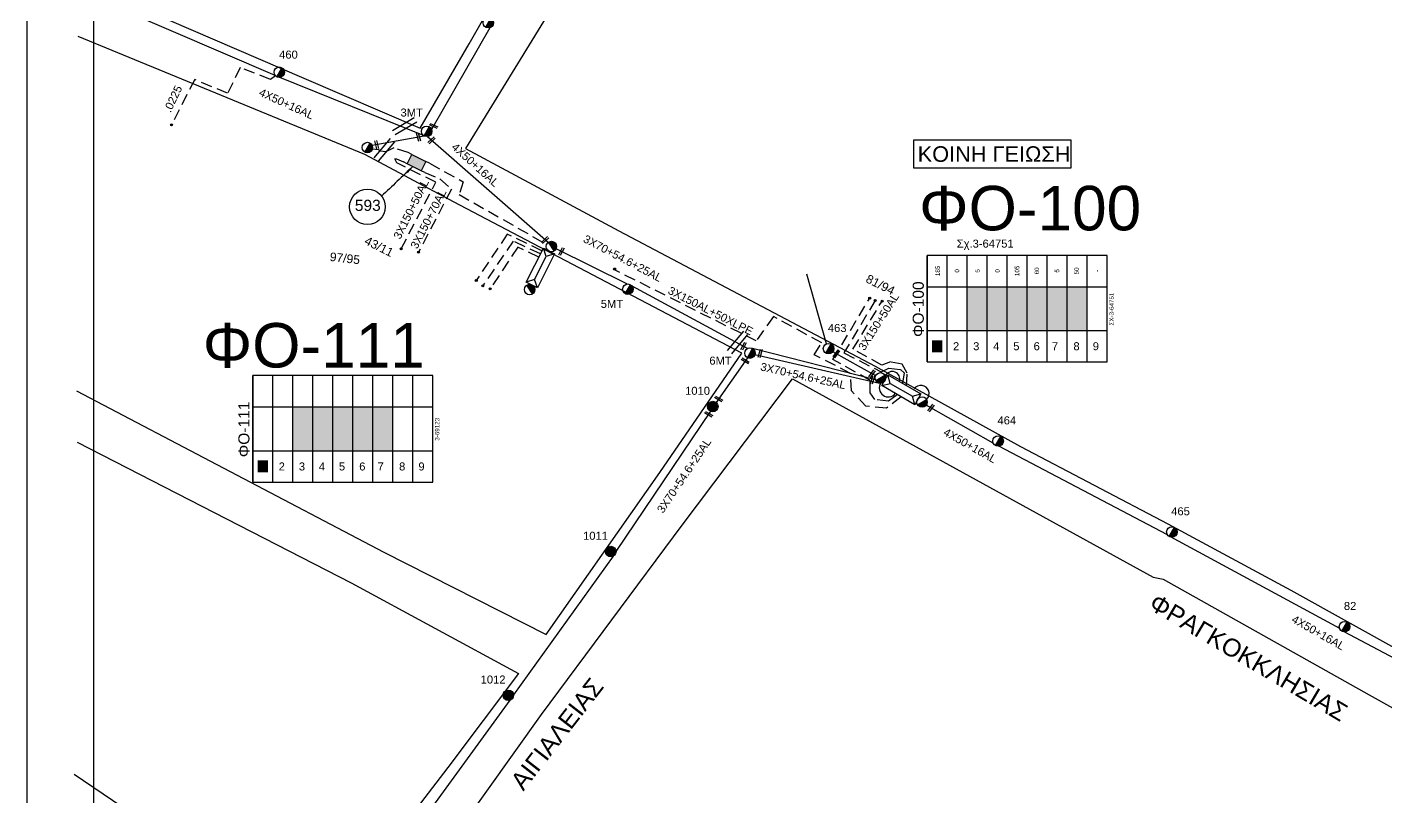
# Model space of a CAD drawing. Header units: millimetres. Extents: x 5016 to 7282, y 2879 to 3911.
# Drawn here: x 5015.9 to 5321.5, y 3098.3 to 3271.3 of the extents above; entities that cross this region are included whole.
import ezdxf
from ezdxf.enums import TextEntityAlignment as Align

# ---------------------------------------------------------------- set-up
doc = ezdxf.new("R2010")
doc.units = ezdxf.units.MM
doc.linetypes.add('DASHED', pattern=[19.05, 12.7, -6.35])
for name, color, linetype in [('Link Box 4 Διευθύνσεων', 7, 'Continuous'), ('Άγνωστα', 7, 'Continuous'), ('Ασφαλειοκιβώτια Χ.Τ 9 αναχωρήσεων', 7, 'Continuous'), ('Γυμνά εναέρια ΧΤ και ΦΟΠ (3Φ)   4x50+16AL', 7, 'Continuous'), ('Επιγραφές - Σχήματα', 7, 'Continuous'), ('Καλώδια ΧΤ   3x150+50AL', 7, 'DASHED'), ('Καλώδια ΧΤ   3x150AL+50XLPE', 7, 'DASHED'), ('Μηχανική τομή', 7, 'Continuous'), ('Στύλος Ξύλινος', 7, 'Continuous'), ('Στύλος Ξύλινος @ 1', 7, 'Continuous'), ('Στύλος ΦΜ', 7, 'Continuous'), ('Στύλος ΦΜ @ 1', 7, 'Continuous'), ('Συνδέσεις', 7, 'Continuous'), ('Συνεστραμμένα ΧΤ   3x70+54.6+25 AL', 7, 'SYN_LINE'), ('Τομή', 7, 'Continuous'), ('Υποσταθμός εναέριος 2 στύλων', 7, 'Continuous'), ('Υποσταθμός πόλεως', 7, 'Continuous'), ('Υπόβαθρο ΔΕΗ', 7, 'Continuous'), ('Υπόγεια καλώδια Δικτύου ΧΤ και Παρ. ΧΤ - 3X150+70 AL', 7, 'DASHED'), ('Υπόγεια καλώδια Παροχών ΧΤ   .0225', 7, 'DASHED')]:
    doc.layers.add(name, color=color, linetype=linetype)
doc.styles.get("Standard").update_dxf_attribs({"font": 'ARIAL.TTF'})
doc.linetypes.add('SYN_LINE', pattern='A,0.5,-0.0001,["/\\/\\/\\/",Standard,S=0.1,R=0,X=0,Y=-0.05],-0.25', length=0.7501)
doc.dimstyles.new('ISO-25', dxfattribs={"dimtxt": 2.5, "dimasz": 1.8, "dimexe": 1.25, "dimexo": 0.625, "dimtad": 1, "dimtxsty": 'Standard', "dimcen": 1.8, "dimadec": 0, "dimazin": 0, "dimtfac": 1, "dimtmove": 0, "dimatfit": 3, "dimfxl": 1.25, "dimarcsym": 0})

# ---------------------------------------------------------------- blocks, each defined once
blk = doc.blocks.new('ΥΠΑΡΧΩΝ ΤΣΙΜΕΝΤΕΝΙΟΣ ΣΤΥΛΟΣ')
at = {"layer": 'Στύλος ΦΜ'}
blk.add_hatch(color=7, dxfattribs=at).paths.add_polyline_path([(-1.29, -2.28, 0.574793), (2.62, 0, 0.268822), (1.3, 2.27)])
at = {"layer": 'Στύλος ΦΜ', "color": 7}
blk.add_line((-1.29, -2.28), (1.3, 2.27), dxfattribs=at)
blk.add_circle((0, 0), 2.62, dxfattribs=at)
at = {"layer": 'Στύλος ΦΜ', "flags": 4}
for tag, p in [('ΤΥΠΟΣ', (-4.91, 3.03)), ('ΑΡΙΘΜΟΣ', (-4.68, 8.05))]:
    blk.add_attdef(tag, p, '', height=4, dxfattribs=at)
blk = doc.blocks.new('ΥΠΟΣΤΑΘΜΟΣ ΕΝΑΕΡΙΟΣ ΕΠΙ 2 ΣΤΥΛΩΝ')
at = {"layer": 'Υποσταθμός εναέριος 2 στύλων', "linetype": 'Continuous'}
for points in [[(-11.97, -2.11, 0.574793), (-8.45, -0.07, 0.268822), (-9.64, 1.98)], [(9.68, -2.15, 0.574793), (13.19, -0.1, 0.268822), (12.01, 1.95)]]:
    blk.add_hatch(color=256, dxfattribs=at).paths.add_polyline_path(points)
for p, q in [((-11.97, -2.11), (-9.64, 1.98)), ((9.68, -2.15), (12.01, 1.95))]:
    blk.add_line(p, q, dxfattribs=at)
for centre in [(-10.81, -0.07), (10.84, -0.1)]:
    blk.add_circle(centre, 2.36, dxfattribs=at)
at = {"layer": 'Υποσταθμός πόλεως', "linetype": 'Continuous', "ltscale": 40}
blk.add_lwpolyline([(-8.57, 2.82), (8.57, 2.82), (8.57, -2.82), (-8.57, -2.82)], close=True, dxfattribs=at)
for points in [[(-5.75, 0), (-8.57, 2.82)], [(-8.57, -2.82), (-5.75, 0)], [(-5.75, 0), (5.75, 0)], [(5.75, 0), (8.57, 2.82)], [(8.57, -2.82), (5.75, 0)]]:
    blk.add_lwpolyline(points, dxfattribs=at)
at = {"layer": 'Υποσταθμός εναέριος 2 στύλων', "ltscale": 40, "flags": 1}
for tag, p in [('ΜΕΤΑΣΧΗΜΑΤΙΣΜΟΣ', (14.09, 2.51)), ('ΙΣΧΥΣ', (14.07, -0.28)), ('ΑΡΙΘΜΟΣ', (14.19, -3))]:
    blk.add_attdef(tag, p, '', height=1.8, dxfattribs=at)
blk = doc.blocks.new('ΥΠΑΡΧΩΝ ΞΥΛΙΝΟΣ ΣΤΥΛΟΣ')
at = {"layer": 'Στύλος Ξύλινος'}
h = blk.add_hatch(color=7, dxfattribs=at)
h.paths.add_polyline_path([(-2.62, 0, 0.270008), (-1.29, -2.28), (1.3, 2.27, 0.576266)])
h.paths.add_polyline_path([(-1.29, -2.28, 0.574793), (2.62, 0, 0.268822), (1.3, 2.27)])
at = {"layer": 'Στύλος Ξύλινος', "color": 7}
blk.add_line((-1.29, -2.28), (1.3, 2.27), dxfattribs=at)
blk.add_circle((0, 0), 2.62, dxfattribs=at)
at = {"layer": 'Στύλος Ξύλινος', "flags": 4}
for tag, p in [('ΑΡΙΘΜΟΣ', (-4.91, 8.6)), ('ΤΥΠΟΣ', (-4.85, 3.39))]:
    blk.add_attdef(tag, p, '', height=4, dxfattribs=at)
blk = doc.blocks.new('ΑΣΦΑΛΕΙΟΚΙΒΩΤΙΟ ΥΠΟΣΤΑΘΜΟΥ 9 ΑΝΑΧΩΡΗΣΕΩΝ')
at = {"layer": 'Ασφαλειοκιβώτια Χ.Τ 9 αναχωρήσεων', "ltscale": 40}
for p, q in [((-23.8, 40.36), (24.02, 40.36)), ((-9.72, 40.36), (-9.72, -40.64)), ((9.94, 40.36), (9.94, -40.64)), ((-23.8, 31.36), (24.02, 31.36)), ((-23.8, 22.36), (24.02, 22.36)), ((-23.8, 13.36), (24.02, 13.36)), ((-23.8, 4.36), (24.02, 4.36)), ((-23.8, -4.64), (24.02, -4.64)), ((-23.8, -13.64), (24.02, -13.64)), ((-23.8, -22.64), (24.02, -22.64)), ((-23.8, -31.64), (24.02, -31.64))]:
    blk.add_line(p, q, dxfattribs=at)
at = {"layer": 'Ασφαλειοκιβώτια Χ.Τ 9 αναχωρήσεων'}
blk.add_lwpolyline([(-23.8, -40.64), (24.02, -40.64), (24.02, 40.36), (-23.8, 40.36)], close=True, dxfattribs=at)
for s, p in [('1', (-18.61, 37.24)), ('2', (-18.61, 28.67)), ('3', (-18.61, 19.6)), ('4', (-18.61, 10.58)), ('5', (-18.61, 1.57)), ('6', (-18.61, -7.57)), ('7', (-18.61, -15.81)), ('8', (-18.61, -25.5)), ('9', (-18.61, -34.19))]:
    blk.add_text(s, height=3.6, rotation=270, dxfattribs=at).set_placement(p)
at = {"layer": 'Ασφαλειοκιβώτια Χ.Τ 9 αναχωρήσεων', "ltscale": 40}
for tag, height, p in [('ΟΝΟΜΑ', 5, (-0.16, 44.31)), ('ΚΕΙΜΕΝΟ 1', 2, (17.06, 35.59)), ('ΚΕΙΜΕΝΟ 2', 2, (17.06, 26.88)), ('ΚΕΙΜΕΝΟ 3', 2, (17.06, 17.69)), ('ΚΕΙΜΕΝΟ 4', 2, (17.06, 8.71)), ('ΚΕΙΜΕΝΟ 5', 2, (17.06, -0.13)), ('ΚΕΙΜΕΝΟ 6', 2, (17.06, -9.05)), ('ΚΕΙΜΕΝΟ 7', 2, (17.06, -18.13)), ('ΚΕΙΜΕΝΟ 8', 2, (17.06, -26.85)), ('ΚΕΙΜΕΝΟ 9', 2, (17.06, -35.99)), ('ΣΧ', 2, (-0.1, -42.64))]:
    blk.add_attdef(tag, text='', height=height, dxfattribs=at).set_placement(p, align=Align.MIDDLE_CENTER)
blk = doc.blocks.new('ΜΗΧΑΝΙΚΗ ΤΟΜΗ')
at = {"layer": 'Μηχανική τομή', "ltscale": 40}
for p, q in [((-1.89, 0.78), (1.89, 0.78)), ((1.89, 0), (-1.89, 0))]:
    blk.add_line(p, q, dxfattribs=at)
blk = doc.blocks.new('ΤΟΜΗ')
at = {"layer": 'Τομή', "ltscale": 40}
for p, q in [((-5.68, 0), (5.68, 0)), ((5.68, -2.33), (-5.68, -2.33))]:
    blk.add_line(p, q, dxfattribs=at)
blk = doc.blocks.new('LINK BOX 4 ΑΝΑΧΩΡΗΣΕΩΝ')
at = {"layer": 'Link Box 4 Διευθύνσεων', "ltscale": 40}
blk.add_hatch(color=256, dxfattribs=at).paths.add_polyline_path([(-3.54, 0), (-3.54, -4.67), (3.54, -4.67), (3.54, 0)])
for p, q in [((-3.54, 0), (-5.33, 0)), ((5.33, 0), (3.54, 0)), ((-3.54, -4.67), (-5.33, -4.67)), ((5.33, -4.67), (3.54, -4.67))]:
    blk.add_line(p, q, dxfattribs=at)
blk.add_lwpolyline([(-3.54, -4.67), (-3.54, 0), (3.54, 0), (3.54, -4.67)], close=True, dxfattribs=at)
blk = doc.blocks.new('_ΣΥΝΔΕΣΗ')
at = {"layer": 'Συνδέσεις', "linetype": 'SYN_LINE', "ltscale": 40}
blk.add_hatch(color=256, dxfattribs=at).paths.add_polyline_path([(0.5, -0.01, 1), (-0.5, -0.01, 1)])
at = {"layer": 'Συνδέσεις'}
blk.add_circle((0, -0.01), 0.5, dxfattribs=at)

msp = doc.modelspace()

# ---------------------------------------------------------------- hatches: boundary and pattern name
at = {"layer": 'Ασφαλειοκιβώτια Χ.Τ 9 αναχωρήσεων', "lineweight": -3}
for color, points in [(2, [(5231.81, 3212.98), (5227.31, 3212.98), (5227.31, 3203.15), (5231.81, 3203.15)]), (1, [(5236.31, 3212.98), (5231.81, 3212.98), (5231.81, 3203.15), (5236.31, 3203.15)]), (6, [(5240.81, 3212.98), (5236.31, 3212.98), (5236.31, 3203.15), (5240.81, 3203.15)]), (27, [(5245.31, 3212.98), (5240.81, 3212.98), (5240.81, 3203.15), (5245.31, 3203.15)]), (5, [(5249.81, 3212.98), (5245.31, 3212.98), (5245.31, 3203.15), (5249.81, 3203.15)]), (173, [(5254.31, 3212.98), (5249.81, 3212.98), (5249.81, 3203.15), (5254.31, 3203.15)]), (62, [(5219.41, 3198.25), (5221.72, 3198.25), (5221.72, 3200.96), (5219.41, 3200.96)]), (85, [(5080.12, 3185.96), (5075.62, 3185.96), (5075.62, 3176.13), (5080.12, 3176.13)]), (5, [(5084.62, 3185.96), (5080.12, 3185.96), (5080.12, 3176.13), (5084.62, 3176.13)]), (27, [(5089.12, 3185.96), (5084.62, 3185.96), (5084.62, 3176.13), (5089.12, 3176.13)]), (1, [(5093.62, 3185.96), (5089.12, 3185.96), (5089.12, 3176.13), (5093.62, 3176.13)]), (133, [(5098.12, 3185.96), (5093.62, 3185.96), (5093.62, 3176.13), (5098.12, 3176.13)]), (6, [(5067.73, 3171.23), (5070.03, 3171.23), (5070.03, 3173.95), (5067.73, 3173.95)])]:
    msp.add_hatch(color=color, dxfattribs=at).paths.add_polyline_path(points)

# ---------------------------------------------------------------- linework, layer by layer
at = {"layer": 'Άγνωστα', "color": 133, "linetype": 'DASHED', "lineweight": -3, "ltscale": 0.2}
msp.add_lwpolyline([(5131.7, 3221.05), (5123.89, 3224.83), (5116.92, 3214.41)], dxfattribs=at)
at = {"layer": 'Άγνωστα', "color": 27, "linetype": 'DASHED', "lineweight": -3, "ltscale": 0.2}
msp.add_lwpolyline([(5131.34, 3220.34), (5125.18, 3223.25), (5118.38, 3213.2)], dxfattribs=at)
at = {"layer": 'Άγνωστα', "color": 1, "linetype": 'DASHED', "lineweight": -3, "ltscale": 0.2}
msp.add_lwpolyline([(5131, 3219.65), (5126.27, 3221.87), (5120.05, 3212.53)], dxfattribs=at)
at = {"layer": 'Γυμνά εναέρια ΧΤ και ΦΟΠ (3Φ)   4x50+16AL', "color": 62, "lineweight": -3}
for points in [[(5071.65, 3260.49), (5036.57, 3275.48)], [(5105.02, 3246.97), (5072.7, 3260.02)], [(5233.22, 3177.83), (5218.13, 3186.34)], [(5272.41, 3157.2), (5234.43, 3177.12)], [(5311.13, 3136.14), (5273.04, 3156.74)], [(5350.2, 3115.25), (5312.11, 3135.41)]]:
    msp.add_lwpolyline(points, dxfattribs=at)
at = {"layer": 'Γυμνά εναέρια ΧΤ και ΦΟΠ (3Φ)   4x50+16AL', "color": 6, "lineweight": -3}
for points in [[(5119.97, 3271.19), (5106.85, 3248.32)], [(5105.22, 3246.85), (5093.52, 3244.73)], [(5133.05, 3222.9), (5105.96, 3246.7)]]:
    msp.add_lwpolyline(points, dxfattribs=at)
at = {"layer": 'Γυμνά εναέρια ΧΤ και ΦΟΠ (3Φ)   4x50+16AL', "color": 2, "lineweight": -3}
msp.add_lwpolyline([(5206.76, 3192.97), (5197.09, 3198.35)], dxfattribs=at)
at = {"layer": 'Γυμνά εναέρια ΧΤ και ΦΟΠ (3Φ)   4x50+16AL', "color": 62, "lineweight": -3}
msp.add_arc((5216.92, 3188.97), 1.85, 314.3793, 145.6709, dxfattribs=at)
at = {"layer": 'Επιγραφές - Σχήματα', "lineweight": -3}
for points in [[(5015.89, 3904.96), (7057.63, 3904.96), (7057.63, 2878.51), (5015.89, 2878.51)], [(5030.89, 3889.96), (7042.63, 3889.96), (7042.63, 2893.51), (5030.89, 2893.51)]]:
    msp.add_lwpolyline(points, close=True, dxfattribs=at)
at = {"layer": 'Επιγραφές - Σχήματα', "color": 190, "lineweight": -3}
msp.add_lwpolyline([(5215.25, 3239.72), (5250.76, 3239.72), (5250.76, 3245.9), (5215.25, 3245.9)], close=True, dxfattribs=at)
at = {"layer": 'Επιγραφές - Σχήματα', "lineweight": -3}
msp.add_circle((5092.43, 3230.94), 4, dxfattribs=at)
at = {"layer": 'Καλώδια ΧΤ   3x150+50AL', "color": 5, "lineweight": -3, "ltscale": 0.2}
for points in [[(5100.02, 3221.48), (5107.81, 3236.46), (5099.01, 3240.82), (5098.6, 3241.69), (5098.95, 3241.76), (5100.58, 3241.04)], [(5106.39, 3240.72), (5113.95, 3236.56), (5113.05, 3233.73), (5132.74, 3222.48)], [(5211.61, 3188.72), (5209.65, 3187.27), (5206.58, 3187.61), (5205.51, 3189.13), (5205.53, 3191.89), (5197.15, 3196.64), (5205.41, 3210.42)]]:
    msp.add_lwpolyline(points, dxfattribs=at)
at = {"layer": 'Καλώδια ΧΤ   3x150+50AL', "color": 27, "lineweight": -3, "ltscale": 0.2}
msp.add_lwpolyline([(5206.64, 3209.91), (5199.62, 3198.11), (5207.98, 3193.86), (5209.73, 3194.69), (5212.34, 3194.34), (5213.18, 3193.61), (5212.81, 3191.28)], dxfattribs=at)
at = {"layer": 'Καλώδια ΧΤ   3x150+50AL', "color": 6, "lineweight": -3, "ltscale": 0.2}
msp.add_lwpolyline([(5213.68, 3190.77), (5213.86, 3193.58), (5212.72, 3195.54), (5210.06, 3196.09), (5208.13, 3195.37), (5201.64, 3198.95), (5208.19, 3209.75)], dxfattribs=at)
at = {"layer": 'Καλώδια ΧΤ   3x150AL+50XLPE', "color": 173, "lineweight": -3, "ltscale": 0.2}
msp.add_lwpolyline([(5212.5, 3188.2), (5209.19, 3185.71), (5204.52, 3186.12), (5201.32, 3189.58), (5201.09, 3193.51), (5192.91, 3197.7), (5194.61, 3200.38), (5183.75, 3206.29), (5179.88, 3200.81), (5148.15, 3216.71)], dxfattribs=at)
at = {"layer": 'Συνεστραμμένα ΧΤ   3x70+54.6+25 AL', "color": 85, "lineweight": -3, "ltscale": 20}
for points in [[(5150.97, 3213.59), (5134.87, 3221.49)], [(5177.96, 3199.11), (5151.98, 3213.08)]]:
    msp.add_lwpolyline(points, dxfattribs=at)
at = {"layer": 'Συνεστραμμένα ΧΤ   3x70+54.6+25 AL', "color": 2, "lineweight": -3, "ltscale": 20}
for points in [[(5195.68, 3200.14), (5191.3, 3215.84)], [(5206.74, 3192.06), (5179.05, 3199.07)]]:
    msp.add_lwpolyline(points, dxfattribs=at)
at = {"layer": 'Συνεστραμμένα ΧΤ   3x70+54.6+25 AL', "color": 1, "lineweight": -3, "ltscale": 20}
for points in [[(5177.89, 3197.03), (5170.87, 3186.96)], [(5179.61, 3197.75), (5207.65, 3191.33)], [(5169.62, 3184.99), (5148.34, 3153.44)], [(5147.7, 3152.42), (5125.29, 3121.28)], [(5124.48, 3120.04), (5101.64, 3088.77)]]:
    msp.add_lwpolyline(points, dxfattribs=at)
at = {"layer": 'Συνεστραμμένα ΧΤ   3x70+54.6+25 AL', "color": 2, "lineweight": -3, "ltscale": 20}
msp.add_arc((5210.48, 3192.19), 1.73, 342.8211, 153.9664, dxfattribs=at)
at = {"layer": 'Συνεστραμμένα ΧΤ   3x70+54.6+25 AL', "color": 1, "lineweight": -3, "ltscale": 20}
msp.add_arc((5209.59, 3190.23), 2.02, 147.3301, 321.7387, dxfattribs=at)
at = {"layer": 'Υπόβαθρο ΔΕΗ', "lineweight": -3}
for points in [[(5027.79, 3281.61), (5078.1, 3259.84), (5104.32, 3248.64), (5115.3, 3267.57), (5128.64, 3290.94), (5141.04, 3311.42), (5161.3, 3345.35), (5121.48, 3361.82), (5081.69, 3379), (5068.7, 3384.47), (5036.78, 3339.98), (5027.44, 3326.37)], [(5026.99, 3189.57), (5096.09, 3153.3), (5132.63, 3134.8), (5158.21, 3171.26), (5176.67, 3198.08), (5137.03, 3218.8), (5111.78, 3232.04), (5091.82, 3242.71), (5027.38, 3269.25)], [(5027.17, 3178.08), (5088.75, 3146.43), (5126.38, 3126.02), (5110.5, 3104.95), (5081, 3066.4), (5026.49, 3103.38)]]:
    msp.add_lwpolyline(points, dxfattribs=at)
for points in [[(5145.73, 3295), (5114.52, 3244.06), (5149.02, 3225.55), (5206.65, 3195.11), (5239.33, 3177.1), (5272.48, 3159.68), (5300.14, 3144.75), (5351.5, 3116.26), (5399.46, 3089.51), (5457.92, 3057.47, 0.442474), (5460.73, 3057.95), (5475.93, 3092.14), (5493.46, 3125.06), (5513.17, 3159.63), (5488.66, 3175.17)], [(5315.76, 2922.86), (5245.47, 2965.61), (5172.15, 3010.69), (5123.99, 3039.61), (5090.64, 3060.09), (5106.6, 3081.84), (5131.56, 3116.8), (5163.21, 3159.41), (5188.07, 3192.3), (5269.19, 3147.68), (5271.42, 3147.29), (5317.74, 3121.29), (5381.95, 3085.5), (5452.44, 3046.98, -0.445183), (5453.95, 3040.66), (5443.3, 3021.83), (5434.09, 3003.15), (5424.12, 2982.02), (5415.18, 2961.21), (5404.56, 2933.79), (5396.97, 2909.94), (5390.08, 2885.48)]]:
    msp.add_lwpolyline(points, format="xyb", dxfattribs=at)
at = {"layer": 'Υπόγεια καλώδια Δικτύου ΧΤ και Παρ. ΧΤ - 3X150+70 AL', "color": 5, "lineweight": -3, "ltscale": 0.2}
for points in [[(5101.63, 3243.12), (5098.36, 3244.2), (5096.59, 3243.31), (5095.38, 3243.42), (5094.95, 3243.75), (5093.56, 3243.91)], [(5105.34, 3238.64), (5108.74, 3237.21), (5111.35, 3234.9), (5103.94, 3220.77)]]:
    msp.add_lwpolyline(points, dxfattribs=at)
at = {"layer": 'Υπόγεια καλώδια Παροχών ΧΤ   .0225', "color": 62, "lineweight": -3, "ltscale": 0.2}
msp.add_lwpolyline([(5071.73, 3260.39), (5070.6, 3259.56), (5063.81, 3262.24), (5060.97, 3256.48), (5053.58, 3259.54), (5048.36, 3249.36)], dxfattribs=at)

# ---------------------------------------------------------------- block references
at = {"layer": 'Link Box 4 Διευθύνσεων', "lineweight": -3, "xscale": 0.5000000000000382, "yscale": 0.5000000000000382, "zscale": 0.5000000000000382, "rotation": 333.2463965803034}
msp.add_blockref('LINK BOX 4 ΑΝΑΧΩΡΗΣΕΩΝ', (5104.01, 3241.92), dxfattribs=at)
at = {"layer": 'Ασφαλειοκιβώτια Χ.Τ 9 αναχωρήσεων', "lineweight": -3, "xscale": 0.5, "yscale": 0.5, "zscale": 0.5, "rotation": 90}
for p, values in [((5238.49, 3208.01), {'ΟΝΟΜΑ': 'ΦΟ-100', 'ΣΧ': 'ΣΧ-3-64751', 'ΚΕΙΜΕΝΟ 2': '0', 'ΚΕΙΜΕΝΟ 1': '185', 'ΚΕΙΜΕΝΟ 3': '5', 'ΚΕΙΜΕΝΟ 4': '0', 'ΚΕΙΜΕΝΟ 5': '105', 'ΚΕΙΜΕΝΟ 6': '60', 'ΚΕΙΜΕΝΟ 7': '5', 'ΚΕΙΜΕΝΟ 8': '50', 'ΚΕΙΜΕΝΟ 9': '-'}), ((5086.8, 3180.99), {'ΟΝΟΜΑ': 'ΦΟ-111', 'ΣΧ': '3-69123'})]:
    msp.add_blockref('ΑΣΦΑΛΕΙΟΚΙΒΩΤΙΟ ΥΠΟΣΤΑΘΜΟΥ 9 ΑΝΑΧΩΡΗΣΕΩΝ', p, dxfattribs=at).add_auto_attribs(values)
at = {"layer": 'Μηχανική τομή', "lineweight": -3}
for p, xscale, yscale, zscale, rotation in [((5107.41, 3249.31), 0.4999999999999294, 0.4999999999999294, 0.4999999999999294, 156.1082129702268), ((5094.69, 3244.95), 0.4999999999998872, 0.4999999999998872, 0.4999999999998872, 105.2691177853971), ((5104.12, 3246.65), 0.4999999999998872, 0.4999999999998872, 0.4999999999998872, 105.2691177853971), ((5106.74, 3246.01), 0.4999999999999791, 0.4999999999999791, 0.4999999999999791, 222.86829543323), ((5132.25, 3223.59), 0.4999999999999791, 0.4999999999999791, 0.4999999999999791, 222.86829543323), ((5135.91, 3220.98), 0.4999999999999973, 0.4999999999999973, 0.4999999999999973, 242.5812445925011), ((5176.86, 3199.71), 0.4999999999999973, 0.4999999999999973, 0.4999999999999973, 242.5812445925011), ((5177.51, 3196.49), 0.4999999999999458, 0.4999999999999458, 0.4999999999999458, 149.5024817314991), ((5180.58, 3198.05), 0.5000000000000003, 0.5000000000000003, 0.5000000000000003, 253.5430668725078), ((5197.75, 3197.99), 0.4999999999999527, 0.4999999999999527, 0.4999999999999527, 234.6323820978962), ((5205.77, 3193.53), 0.4999999999999527, 0.4999999999999527, 0.4999999999999527, 234.6323820978962), ((5205.87, 3192.07), 0.5000000000000003, 0.5000000000000003, 0.5000000000000003, 253.5430668725078), ((5171.55, 3187.94), 0.4999999999999458, 0.4999999999999458, 0.4999999999999458, 149.5024817314991), ((5169.28, 3184.49), 0.4999999999999458, 0.4999999999999458, 0.4999999999999458, 149.5024817314991), ((5219.05, 3185.83), 0.4999999999999527, 0.4999999999999527, 0.4999999999999527, 234.6323820978962)]:
    msp.add_blockref('ΜΗΧΑΝΙΚΗ ΤΟΜΗ', p, dxfattribs=dict(at, xscale=xscale, yscale=yscale, zscale=zscale, rotation=rotation))
at = {"layer": 'Στύλος Ξύλινος @ 1', "lineweight": -3, "ltscale": 40}
ref = msp.add_blockref('ΥΠΑΡΧΩΝ ΞΥΛΙΝΟΣ ΣΤΥΛΟΣ', (5170.12, 3186.05), dxfattribs=dict(at, xscale=0.4499999999998181, yscale=0.4499999999998181, zscale=0.4499999999998181))
ref.add_attrib('ΤΥΠΟΣ', '1010', (5163.89, 3188.69), dxfattribs={"layer": 'Στύλος Ξύλινος', "height": 1.8, "flags": 4})
ref = msp.add_blockref('ΥΠΑΡΧΩΝ ΞΥΛΙΝΟΣ ΣΤΥΛΟΣ', (5147.17, 3153.47), dxfattribs=dict(at, xscale=0.4499999999998181, yscale=0.4499999999998181, zscale=0.4499999999998181))
ref.add_attrib('ΤΥΠΟΣ', '1011', (5140.94, 3156.11), dxfattribs={"layer": 'Στύλος Ξύλινος', "height": 1.8, "flags": 4})
ref = msp.add_blockref('ΥΠΑΡΧΩΝ ΞΥΛΙΝΟΣ ΣΤΥΛΟΣ', (5124.12, 3121.16), dxfattribs=dict(at, xscale=0.4499999999998181, yscale=0.4499999999998181, zscale=0.4499999999998181))
ref.add_attrib('ΤΥΠΟΣ', '1012', (5117.9, 3123.8), dxfattribs={"layer": 'Στύλος Ξύλινος', "height": 1.8, "flags": 4})
at = {"layer": 'Στύλος ΦΜ @ 1', "lineweight": -3, "ltscale": 40}
ref = msp.add_blockref('ΥΠΑΡΧΩΝ ΤΣΙΜΕΝΤΕΝΙΟΣ ΣΤΥΛΟΣ', (5119.62, 3272.32), dxfattribs=dict(at, xscale=0.4499999999998181, yscale=0.4499999999998181, zscale=0.4499999999998181))
ref.add_attrib('ΤΥΠΟΣ', '2MT', (5112.75, 3273.85), dxfattribs={"layer": 'Στύλος ΦΜ', "height": 1.8, "flags": 4})
ref = msp.add_blockref('ΥΠΑΡΧΩΝ ΤΣΙΜΕΝΤΕΝΙΟΣ ΣΤΥΛΟΣ', (5072.6, 3261.19), dxfattribs=dict(at, xscale=0.4499999999998181, yscale=0.4499999999998181, zscale=0.4499999999998181))
ref.add_attrib('ΤΥΠΟΣ', '460', (5072.57, 3264.25), dxfattribs={"layer": 'Στύλος ΦΜ', "height": 1.8, "flags": 4})
ref = msp.add_blockref('ΥΠΑΡΧΩΝ ΤΣΙΜΕΝΤΕΝΙΟΣ ΣΤΥΛΟΣ', (5105.75, 3247.9), dxfattribs=dict(at, xscale=0.4499999999998181, yscale=0.4499999999998181, zscale=0.4499999999998181))
ref.add_attrib('ΤΥΠΟΣ', '3MT', (5099.88, 3251.23), dxfattribs={"layer": 'Στύλος ΦΜ', "height": 1.8, "flags": 4})
at = {"layer": 'Στύλος ΦΜ @ 1', "lineweight": -3, "ltscale": 40, "xscale": 0.4499999999998181, "yscale": 0.4499999999998181, "zscale": 0.4499999999998181}
msp.add_blockref('ΥΠΑΡΧΩΝ ΤΣΙΜΕΝΤΕΝΙΟΣ ΣΤΥΛΟΣ', (5092.43, 3244.27), dxfattribs=at)
at = {"layer": 'Στύλος ΦΜ @ 1', "lineweight": -3, "ltscale": 40}
ref = msp.add_blockref('ΥΠΑΡΧΩΝ ΤΣΙΜΕΝΤΕΝΙΟΣ ΣΤΥΛΟΣ', (5151.01, 3212.42), dxfattribs=dict(at, xscale=0.4499999999998181, yscale=0.4499999999998181, zscale=0.4499999999998181))
ref.add_attrib('ΤΥΠΟΣ', '5MT', (5144.92, 3208.23), dxfattribs={"layer": 'Στύλος ΦΜ', "height": 1.8, "flags": 4})
ref = msp.add_blockref('ΥΠΑΡΧΩΝ ΤΣΙΜΕΝΤΕΝΙΟΣ ΣΤΥΛΟΣ', (5196.15, 3199.06), dxfattribs=dict(at, xscale=0.4499999999998181, yscale=0.4499999999998181, zscale=0.4499999999998181))
ref.add_attrib('ΤΥΠΟΣ', '463', (5196.01, 3202.81), dxfattribs={"layer": 'Στύλος ΦΜ', "height": 1.8, "flags": 4})
ref = msp.add_blockref('ΥΠΑΡΧΩΝ ΤΣΙΜΕΝΤΕΝΙΟΣ ΣΤΥΛΟΣ', (5178.47, 3198.05), dxfattribs=dict(at, xscale=0.4499999999998181, yscale=0.4499999999998181, zscale=0.4499999999998181))
ref.add_attrib('ΤΥΠΟΣ', '6MT', (5169.35, 3195.47), dxfattribs={"layer": 'Στύλος ΦΜ', "height": 1.8, "flags": 4})
ref = msp.add_blockref('ΥΠΑΡΧΩΝ ΤΣΙΜΕΝΤΕΝΙΟΣ ΣΤΥΛΟΣ', (5234.3, 3178.3), dxfattribs=dict(at, xscale=0.4499999999998181, yscale=0.4499999999998181, zscale=0.4499999999998181))
ref.add_attrib('ΤΥΠΟΣ', '464', (5234.16, 3182.04), dxfattribs={"layer": 'Στύλος ΦΜ', "height": 1.8, "flags": 4})
ref = msp.add_blockref('ΥΠΑΡΧΩΝ ΤΣΙΜΕΝΤΕΝΙΟΣ ΣΤΥΛΟΣ', (5273.39, 3157.86), dxfattribs=dict(at, xscale=0.4499999999998181, yscale=0.4499999999998181, zscale=0.4499999999998181))
ref.add_attrib('ΤΥΠΟΣ', '465', (5273.24, 3161.61), dxfattribs={"layer": 'Στύλος ΦΜ', "height": 1.8, "flags": 4})
ref = msp.add_blockref('ΥΠΑΡΧΩΝ ΤΣΙΜΕΝΤΕΝΙΟΣ ΣΤΥΛΟΣ', (5312.22, 3136.58), dxfattribs=dict(at, xscale=0.4499999999998181, yscale=0.4499999999998181, zscale=0.4499999999998181))
ref.add_attrib('ΤΥΠΟΣ', '82', (5312.08, 3140.33), dxfattribs={"layer": 'Στύλος ΦΜ', "height": 1.8, "flags": 4})
at = {"layer": 'Συνδέσεις', "lineweight": -3, "xscale": 0.4499999999998181, "yscale": 0.4499999999998181, "zscale": 0.4499999999998181}
for p in [(5048.36, 3249.36), (5100.02, 3221.48), (5103.94, 3220.77), (5148.04, 3216.96), (5116.92, 3214.41), (5118.38, 3213.2), (5120.05, 3212.53), (5205.41, 3210.42), (5206.64, 3209.91), (5208.19, 3209.75)]:
    msp.add_blockref('_ΣΥΝΔΕΣΗ', p, dxfattribs=at)
at = {"layer": 'Τομή', "lineweight": -3}
for p, xscale, yscale, zscale, rotation in [((5101.12, 3248.55), 0.4999999999998088, 0.4999999999998088, 0.4999999999998088, 210.4561971068399), ((5096.68, 3243.36), 0.4999999999998259, 0.4999999999998259, 0.4999999999998259, 230.4291129123356), ((5176.14, 3200.09), 0.4999999999997874, 0.4999999999997874, 0.4999999999997874, 230.1381446155658)]:
    msp.add_blockref('ΤΟΜΗ', p, dxfattribs=dict(at, xscale=xscale, yscale=yscale, zscale=zscale, rotation=rotation))
at = {"layer": 'Υποσταθμός εναέριος 2 στύλων', "lineweight": -3}
for p, xscale, yscale, zscale, rotation in [((5131.33, 3217.19), 0.4999999999999965, 0.4999999999999965, 0.4999999999999965, 63.2186263729264), ((5212.53, 3189.82), 0.4999999999999656, 0.4999999999999656, 0.4999999999999656, 329.9404737352053)]:
    msp.add_blockref('ΥΠΟΣΤΑΘΜΟΣ ΕΝΑΕΡΙΟΣ ΕΠΙ 2 ΣΤΥΛΩΝ', p, dxfattribs=dict(at, xscale=xscale, yscale=yscale, zscale=zscale, rotation=rotation))

# ---------------------------------------------------------------- texts
at = {"layer": 'Γυμνά εναέρια ΧΤ και ΦΟΠ (3Φ)   4x50+16AL', "color": 7, "lineweight": -3, "char_height": 1.8, "width": 168.3718, "attachment_point": 1}
for insert, rotation in [((5068.61, 3257.65), 335.5006), ((5112.4, 3245.47), 317.9841), ((5222.69, 3181.32), 330.4876), ((5301.02, 3139.27), 330.4876)]:
    msp.add_mtext('4X50+16AL', dxfattribs=dict(at, insert=insert, rotation=rotation))
at = {"layer": 'Επιγραφές - Σχήματα', "color": 190, "lineweight": -3, "insert": (5216.21, 3244.55), "char_height": 3.5, "width": 35.1311, "attachment_point": 1}
msp.add_mtext('KOINH ΓΕΙΩΣΗ', dxfattribs=at)
at = {"layer": 'Επιγραφές - Σχήματα', "color": 7, "lineweight": -3, "width": 168.3718, "attachment_point": 1}
for s, insert, char_height in [('ΦΟ-100', (5216.51, 3235.65), 10), ('Σχ.3-64751', (5224.99, 3223.57), 1.8), ('ΦΟ-111', (5055.37, 3204.82), 10)]:
    msp.add_mtext(s, dxfattribs=dict(at, insert=insert, char_height=char_height))
at = {"layer": 'Επιγραφές - Σχήματα', "lineweight": -3, "insert": (5089.6, 3232.52), "char_height": 2.5, "width": 6.185, "attachment_point": 1}
msp.add_mtext('593', dxfattribs=at)
at = {"layer": 'Επιγραφές - Σχήματα', "color": 7, "lineweight": -3, "width": 168.3718, "attachment_point": 1}
for s, insert, char_height, rotation in [('{\\H1.083x;\\C256;43/11}', (5092.45, 3224.41), 1.8, 333.299), ('{\\H1.083x;\\C256;97/95}', (5084.09, 3220.73), 1.8, 353.5451), ('{\\H1.083x;\\C256;81/94}', (5205.22, 3215.84), 1.8, 333.299), ('ΦΡΑΓΚΟΚΚΛΗΣΙΑΣ', (5269.91, 3144.22), 4, 329.4252), ('ΑΙΓΙΑΛΕΙΑΣ', (5124.34, 3101.94), 4, 52.1705)]:
    msp.add_mtext(s, dxfattribs=dict(at, insert=insert, char_height=char_height, rotation=rotation))
at = {"layer": 'Καλώδια ΧΤ   3x150+50AL', "color": 7, "lineweight": -3, "char_height": 1.8, "width": 168.3718, "attachment_point": 1}
for insert, rotation in [((5098.19, 3224.29), 63.4222), ((5202.72, 3199.44), 57.4391)]:
    msp.add_mtext('3X150+50AL', dxfattribs=dict(at, insert=insert, rotation=rotation))
at = {"layer": 'Καλώδια ΧΤ   3x150AL+50XLPE', "color": 7, "lineweight": -3, "insert": (5169.62, 3207.55), "char_height": 1.8, "width": 27.8484, "attachment_point": 5, "rotation": 333.0163}
msp.add_mtext('3X150AL+50XLPE', dxfattribs=at)
at = {"layer": 'Συνεστραμμένα ΧΤ   3x70+54.6+25 AL', "color": 7, "lineweight": -3, "char_height": 1.8, "width": 168.3718, "attachment_point": 1}
for insert, rotation in [((5141.64, 3224.73), 332.1002), ((5181.1, 3195.95), 347.4049), ((5157.43, 3162.93), 55.9595)]:
    msp.add_mtext('3X70+54.6+25AL', dxfattribs=dict(at, insert=insert, rotation=rotation))
at = {"layer": 'Υπόγεια καλώδια Δικτύου ΧΤ και Παρ. ΧΤ - 3X150+70 AL', "color": 7, "lineweight": -3, "insert": (5102.01, 3222.14), "char_height": 1.8, "width": 168.3718, "attachment_point": 1, "rotation": 62.8374}
msp.add_mtext('3X150+70AL', dxfattribs=at)
at = {"layer": 'Υπόγεια καλώδια Παροχών ΧΤ   .0225', "color": 7, "lineweight": -3, "insert": (5046.52, 3252.76), "char_height": 1.8, "width": 168.3718, "attachment_point": 1, "rotation": 64.5608}
msp.add_mtext('.0225', dxfattribs=at)

# ---------------------------------------------------------------- leaders
at = {"layer": 'Επιγραφές - Σχήματα', "lineweight": -3, "path_type": 1}
msp.add_leader([(5102.65, 3239.99), (5095.63, 3233.35)], dimstyle='ISO-25', override={"dimgap": 0.625, "dimtad": 0}, dxfattribs=at)

doc.saveas('drawing.dxf')
